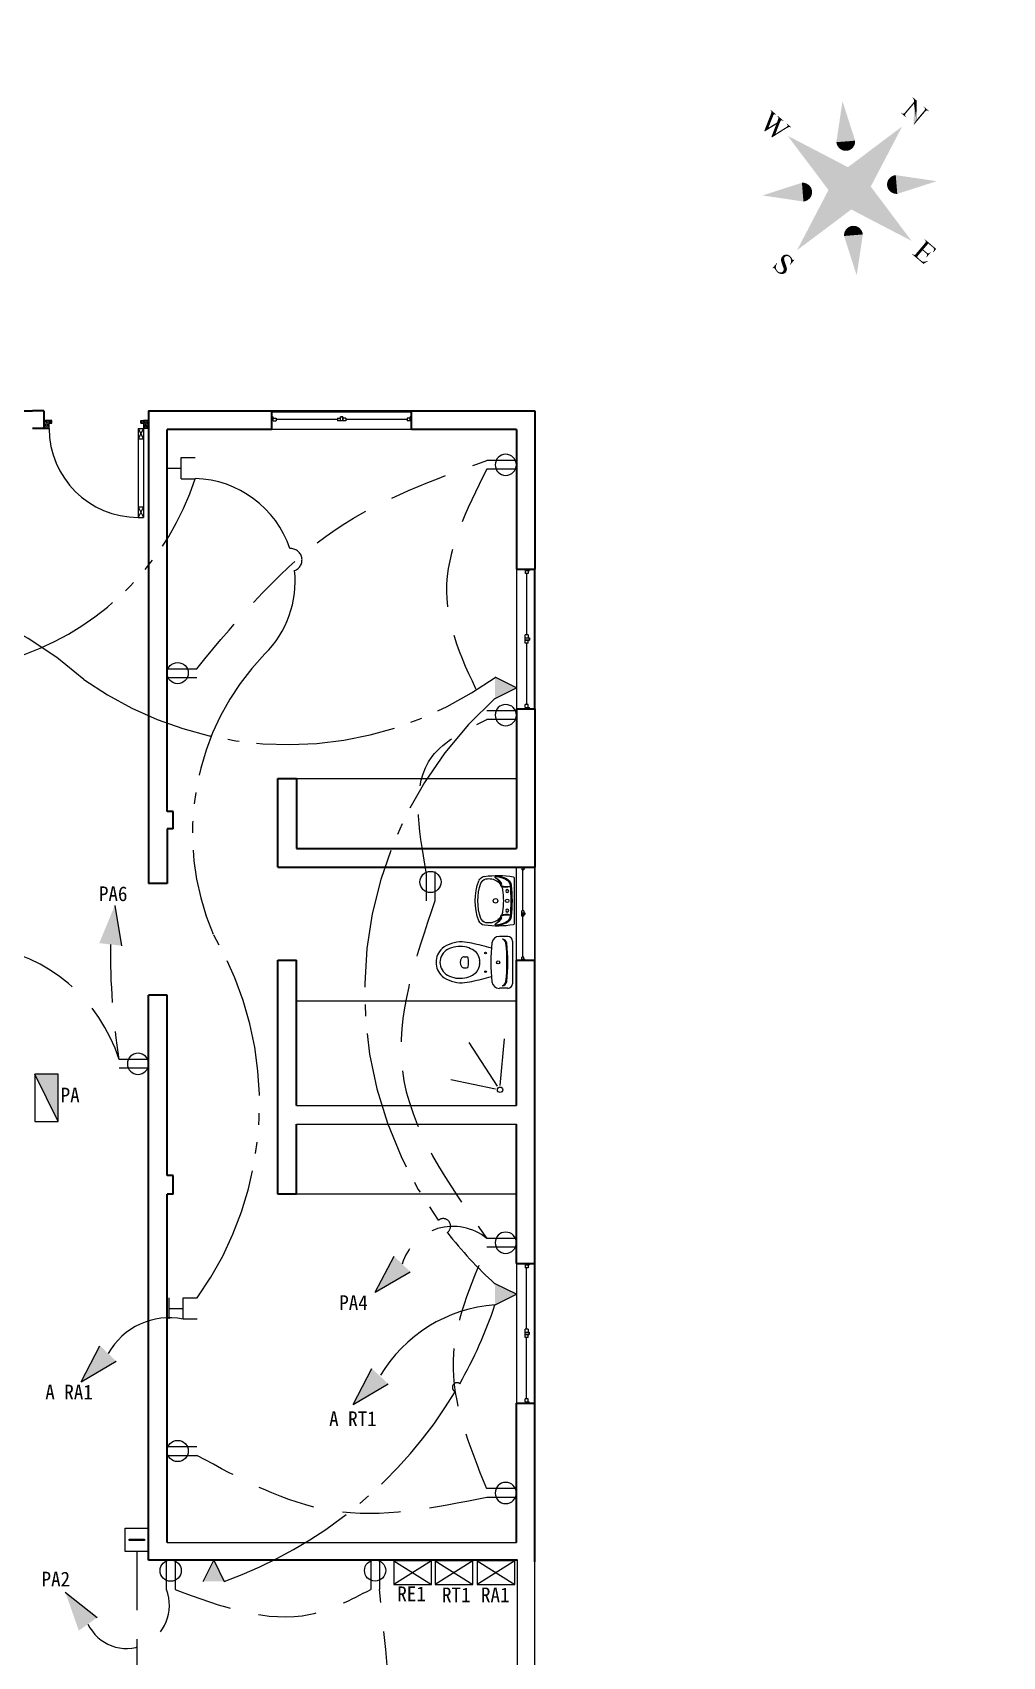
# Model space of a CAD drawing. Header units: inches. Extents: x 41 to 213, y -29 to -2.
# Drawn here: x 72.69 to 81.03, y -16.17 to -2.22 of the extents above; entities that cross this region are included whole.
import ezdxf

# ---------------------------------------------------------------- set-up
doc = ezdxf.new("R2010")
doc.units = ezdxf.units.IN
doc.header["$MEASUREMENT"] = 0
for name, pattern in [('ACAD_ISO04W100', [30, 24, -3, 0, -3]), ('ACAD_ISO05W100', [33, 24, -3, 0, -3, 0, -3]), ('DASHED', [0.75, 0.5, -0.25])]:
    doc.linetypes.add(name, pattern=pattern)
for name, color, linetype, lineweight in [('A-GLAZIDM', 7, 'Continuous', 0), ('A-WALL', 6, 'Continuous', 35), ('inne_gulv', 252, 'Continuous', 15), ('MOBILIARIO', 5, 'Continuous', 9), ('PUERYVENTA', 34, 'Continuous', 5), ('textos', 7, 'Continuous', 18), ('TEXTURA', 7, 'Continuous', 9)]:
    doc.layers.add(name, color=color, linetype=linetype, lineweight=lineweight)
for name, color, linetype in [('ELECTRICAS', 3, 'DASHED'), ('ESWITCH', 2, 'Continuous'), ('L-LUMINARIAS', 6, 'Continuous')]:
    doc.layers.add(name, color=color, linetype=linetype)

# ---------------------------------------------------------------- blocks, each defined once
blk = doc.blocks.new('norte-26')
for points in [[(-0.345, 3.435), (-0.181, 3.453), (-0.345, 3.453)], [(-0.181, 3.453), (-0.345, 3.435), (-0.321, 3.435)], [(-0.181, 3.453), (-0.321, 3.435), (-0.305, 3.431)], [(-0.181, 3.453), (-0.305, 3.431), (-0.281, 3.423)], [(-0.181, 3.453), (-0.281, 3.423), (-0.264, 3.413)], [(-0.181, 3.453), (-0.264, 3.413), (-0.247, 3.398)], [(-0.181, 3.453), (-0.247, 3.398), (-0.224, 3.373)], [(-0.181, 3.453), (-0.224, 3.373), (-0.184, 3.324)], [(-0.224, 3.373), (-0.224, 2.947), (-0.184, 3.324)], [(-0.184, 3.324), (-0.224, 2.947), (-0.184, 2.947)], [(-0.181, 3.453), (-0.184, 3.324), (0.197, 2.983)], [(-0.184, 3.324), (0.221, 2.83), (0.197, 2.983)], [(0.327, 3.44), (0.327, 3.453), (0.108, 3.453)], [(0.108, 3.453), (0.305, 3.44), (0.327, 3.44)], [(0.108, 3.453), (0.108, 3.44), (0.305, 3.44)], [(0.305, 3.44), (0.108, 3.44), (0.13, 3.44)], [(0.13, 3.44), (0.147, 3.439), (0.286, 3.438)], [(0.305, 3.44), (0.13, 3.44), (0.286, 3.438)], [(0.147, 3.439), (0.162, 3.435), (0.286, 3.438)], [(0.286, 3.438), (0.162, 3.435), (0.27, 3.434)], [(0.162, 3.435), (0.174, 3.429), (0.27, 3.434)], [(0.27, 3.434), (0.174, 3.429), (0.258, 3.426)], [(0.174, 3.429), (0.184, 3.42), (0.258, 3.426)], [(0.258, 3.426), (0.184, 3.42), (0.248, 3.415)], [(0.184, 3.42), (0.19, 3.41), (0.248, 3.415)], [(0.248, 3.415), (0.19, 3.41), (0.24, 3.39)], [(0.19, 3.41), (0.194, 3.394), (0.24, 3.39)], [(0.194, 3.394), (0.197, 3.373), (0.24, 3.39)], [(0.24, 3.39), (0.197, 3.373), (0.238, 3.346)], [(0.197, 3.373), (0.197, 3.346), (0.238, 3.346)], [(0.197, 3.346), (0.197, 2.983), (0.238, 2.83)], [(0.238, 3.346), (0.197, 3.346), (0.238, 2.83)], [(-0.009, 2.545), (-0.475, 0.483), (-0.009, 2.545), (0.458, 0.481)], [(-0.314, 2.853), (-0.314, 2.84), (-0.094, 2.84)], [(-0.094, 2.84), (-0.292, 2.853), (-0.314, 2.853)], [(-0.272, 2.855), (-0.292, 2.853), (-0.134, 2.854)], [(-0.134, 2.854), (-0.292, 2.853), (-0.116, 2.853)], [(-0.094, 2.853), (-0.292, 2.853), (-0.094, 2.84)], [(-0.292, 2.853), (-0.094, 2.853), (-0.116, 2.853)], [(-0.257, 2.86), (-0.272, 2.855), (-0.148, 2.858)], [(-0.148, 2.858), (-0.272, 2.855), (-0.134, 2.854)], [(-0.244, 2.867), (-0.257, 2.86), (-0.161, 2.864)], [(-0.161, 2.864), (-0.257, 2.86), (-0.148, 2.858)], [(-0.234, 2.878), (-0.244, 2.867), (-0.171, 2.873)], [(-0.171, 2.873), (-0.244, 2.867), (-0.161, 2.864)], [(-0.226, 2.903), (-0.234, 2.878), (-0.18, 2.899)], [(-0.18, 2.899), (-0.234, 2.878), (-0.176, 2.883)], [(-0.176, 2.883), (-0.234, 2.878), (-0.171, 2.873)], [(-0.224, 2.947), (-0.226, 2.903), (-0.183, 2.92)], [(-0.183, 2.92), (-0.226, 2.903), (-0.18, 2.899)], [(-0.184, 2.947), (-0.224, 2.947), (-0.183, 2.92)], [(0.197, 2.983), (0.221, 2.83), (0.238, 2.83)], [(-1.936, 1.94), (-1.255, 0.843), (-1.936, 1.94), (-0.839, 1.258)], [(1.917, 1.94), (0.82, 1.258), (1.917, 1.94), (1.236, 0.843)], [(-1.121, 0.976), (-0.928, 0.782), (-1.084, 1.013), (-0.88, 0.809)], [(-1.084, 1.013), (-0.88, 0.809), (-1.047, 1.051), (-0.839, 0.843)], [(-1.047, 1.051), (-0.839, 0.843), (-1.01, 1.088), (-0.805, 0.884)], [(-1.01, 1.088), (-0.805, 0.884), (-0.972, 1.125), (-0.778, 0.931)], [(-0.972, 1.125), (-0.778, 0.931), (-0.935, 1.163), (-0.76, 0.987)], [(-0.935, 1.163), (-0.76, 0.987), (-0.898, 1.2), (-0.753, 1.055)], [(-0.898, 1.2), (-0.753, 1.055), (-0.86, 1.237), (-0.769, 1.146)], [(-0.86, 1.237), (-0.769, 1.146), (-0.839, 1.258), (-0.796, 1.204)], [(0.842, 1.237), (0.75, 1.146), (0.879, 1.2), (0.734, 1.055)], [(0.879, 1.2), (0.734, 1.055), (0.916, 1.163), (0.741, 0.987)], [(0.916, 1.163), (0.741, 0.987), (0.954, 1.125), (0.76, 0.931)], [(0.82, 1.258), (0.781, 1.209), (0.842, 1.237), (0.75, 1.146)], [(0.954, 1.125), (0.76, 0.931), (0.991, 1.088), (0.786, 0.884)], [(0.991, 1.088), (0.786, 0.884), (1.028, 1.051), (0.82, 0.843)], [(1.028, 1.051), (0.82, 0.843), (1.065, 1.013), (0.861, 0.809)], [(1.065, 1.013), (0.861, 0.809), (1.103, 0.976), (0.909, 0.782)], [(-1.255, 0.843), (-1.206, 0.803), (-1.233, 0.864), (-1.142, 0.773)], [(-1.233, 0.864), (-1.142, 0.773), (-1.196, 0.901), (-1.051, 0.757)], [(-1.196, 0.901), (-1.051, 0.757), (-1.159, 0.939), (-0.984, 0.764)], [(-1.159, 0.939), (-0.984, 0.764), (-1.121, 0.976), (-0.928, 0.782)], [(1.103, 0.976), (0.909, 0.782), (1.14, 0.939), (0.965, 0.764)], [(1.14, 0.939), (0.965, 0.764), (1.177, 0.901), (1.033, 0.757)], [(1.177, 0.901), (1.033, 0.757), (1.215, 0.864), (1.123, 0.773)], [(1.215, 0.864), (1.123, 0.773), (1.236, 0.843), (1.181, 0.8)], [(-3.24, 0.273), (-3.24, 0.286), (-3.466, 0.286)], [(-3.466, 0.286), (-3.251, 0.273), (-3.24, 0.273)], [(-3.466, 0.286), (-3.466, 0.273), (-3.251, 0.273)], [(-3.466, 0.273), (-3.442, 0.271), (-3.272, 0.27)], [(-3.251, 0.273), (-3.466, 0.273), (-3.272, 0.27)], [(-3.442, 0.271), (-3.424, 0.264), (-3.272, 0.27)], [(-3.272, 0.27), (-3.424, 0.264), (-3.288, 0.262)], [(-3.424, 0.264), (-3.41, 0.253), (-3.288, 0.262)], [(-3.288, 0.262), (-3.41, 0.253), (-3.297, 0.25)], [(-3.41, 0.253), (-3.399, 0.238), (-3.297, 0.25)], [(-3.297, 0.25), (-3.399, 0.238), (-3.3, 0.236)], [(-3.399, 0.238), (-3.373, 0.17), (-3.3, 0.236)], [(-3.3, 0.236), (-3.373, 0.17), (-3.295, 0.209)], [(-3.295, 0.209), (-3.373, 0.17), (-3.28, 0.162)], [(-3.373, 0.17), (-3.197, -0.341), (-3.28, 0.162)], [(-3.28, 0.162), (-3.197, -0.341), (-3.162, -0.183)], [(-2.944, 0.273), (-2.944, 0.286), (-3.182, 0.286)], [(-3.182, 0.286), (-2.96, 0.273), (-2.944, 0.273)], [(-3.182, 0.286), (-3.182, 0.273), (-2.96, 0.273)], [(-3.182, 0.273), (-3.155, 0.27), (-2.982, 0.27)], [(-2.96, 0.273), (-3.182, 0.273), (-2.982, 0.27)], [(-3.043, 0.05), (-3.162, -0.183), (-3.171, -0.341)], [(-3.065, 0.111), (-3.162, -0.183), (-3.043, 0.05)], [(-3.155, 0.27), (-3.133, 0.258), (-2.997, 0.262)], [(-2.982, 0.27), (-3.155, 0.27), (-2.997, 0.262)], [(-2.997, 0.262), (-3.133, 0.258), (-3.006, 0.248)], [(-3.133, 0.258), (-3.118, 0.243), (-3.006, 0.248)], [(-3.006, 0.248), (-3.118, 0.243), (-3.009, 0.232)], [(-3.118, 0.243), (-3.097, 0.202), (-3.009, 0.232)], [(-3.009, 0.232), (-3.097, 0.202), (-3.004, 0.199)], [(-3.097, 0.202), (-3.083, 0.16), (-3.004, 0.199)], [(-3.004, 0.199), (-3.083, 0.16), (-2.989, 0.149)], [(-3.083, 0.16), (-3.065, 0.111), (-2.989, 0.149)], [(-2.989, 0.149), (-3.065, 0.111), (-3.043, 0.05)], [(-2.989, 0.149), (-3.043, 0.05), (-2.871, -0.185)], [(-3.043, 0.05), (-2.906, -0.341), (-2.871, -0.185)], [(-2.725, 0.156), (-2.763, 0.156), (-2.881, -0.341)], [(-2.763, 0.156), (-2.871, -0.185), (-2.881, -0.341)], [(-2.629, 0.273), (-2.629, 0.286), (-2.811, 0.286)], [(-2.811, 0.286), (-2.811, 0.273), (-2.629, 0.273)], [(-2.811, 0.273), (-2.786, 0.271), (-2.651, 0.271)], [(-2.629, 0.273), (-2.811, 0.273), (-2.651, 0.271)], [(-2.786, 0.271), (-2.766, 0.266), (-2.651, 0.271)], [(-2.651, 0.271), (-2.766, 0.266), (-2.668, 0.264)], [(-2.766, 0.266), (-2.757, 0.261), (-2.668, 0.264)], [(-2.748, 0.204), (-2.763, 0.156), (-2.725, 0.156)], [(-2.668, 0.264), (-2.757, 0.261), (-2.683, 0.251)], [(-2.757, 0.261), (-2.75, 0.253), (-2.683, 0.251)], [(-2.75, 0.253), (-2.745, 0.244), (-2.683, 0.251)], [(-2.743, 0.234), (-2.748, 0.204), (-2.696, 0.232)], [(-2.696, 0.232), (-2.748, 0.204), (-2.708, 0.205)], [(-2.708, 0.205), (-2.748, 0.204), (-2.725, 0.156)], [(-2.683, 0.251), (-2.745, 0.244), (-2.696, 0.232)], [(-2.745, 0.244), (-2.743, 0.234), (-2.696, 0.232)], [(-2.542, 0.013), (-0.477, -0.455), (-2.542, 0.013), (-0.475, 0.483)], [(-0.475, 0.483), (0.458, 0.481), (-0.477, -0.455), (0.458, -0.455)], [(2.523, 0.013), (0.458, 0.481), (2.523, 0.013), (0.458, -0.455)], [(2.801, 0.307), (3.271, 0.32), (2.801, 0.32)], [(3.271, 0.32), (2.801, 0.307), (2.823, 0.307)], [(3.271, 0.32), (2.823, 0.307), (3.179, 0.287)], [(2.823, 0.307), (2.841, 0.305), (3.179, 0.287)], [(2.841, 0.305), (2.856, 0.302), (3.179, 0.287)], [(2.856, 0.302), (2.975, 0.289), (3.14, 0.289)], [(2.856, 0.302), (3.14, 0.289), (3.179, 0.287)], [(2.856, 0.302), (2.868, 0.296), (2.975, 0.289)], [(2.868, 0.296), (2.878, 0.288), (2.975, 0.289)], [(2.975, 0.289), (2.878, 0.288), (2.883, 0.278)], [(2.975, 0.289), (2.883, 0.278), (2.975, 0.042)], [(2.883, 0.278), (2.887, 0.262), (2.975, 0.042)], [(2.887, 0.262), (2.89, 0.24), (2.975, 0.042)], [(2.89, 0.24), (2.89, 0.213), (2.975, 0.042)], [(2.89, 0.213), (2.89, -0.186), (2.975, 0.042)], [(2.975, 0.042), (2.89, -0.186), (2.975, 0.011)], [(2.975, 0.011), (2.89, -0.186), (2.975, -0.193)], [(2.975, 0.011), (3.105, 0.042), (2.975, 0.042)], [(3.105, 0.042), (2.975, 0.011), (3.105, 0.011)], [(3.129, 0.044), (3.105, 0.042), (3.176, -0.008)], [(3.105, 0.042), (3.105, 0.011), (3.138, 0.009)], [(3.105, 0.042), (3.138, 0.009), (3.161, 0.002)], [(3.105, 0.042), (3.161, 0.002), (3.176, -0.008)], [(3.148, 0.046), (3.129, 0.044), (3.176, -0.008)], [(3.163, 0.051), (3.148, 0.046), (3.187, -0.022)], [(3.148, 0.046), (3.176, -0.008), (3.187, -0.022)], [(3.174, 0.059), (3.163, 0.051), (3.213, -0.078)], [(3.163, 0.051), (3.187, -0.022), (3.213, -0.078)], [(3.184, 0.071), (3.174, 0.059), (3.213, -0.078)], [(3.271, 0.32), (3.179, 0.287), (3.203, 0.282)], [(3.192, 0.087), (3.184, 0.071), (3.213, -0.078)], [(3.197, 0.108), (3.192, 0.087), (3.213, -0.078)], [(3.197, 0.108), (3.213, 0.132), (3.199, 0.132)], [(3.213, 0.132), (3.197, 0.108), (3.213, -0.078)], [(3.271, 0.32), (3.203, 0.282), (3.223, 0.27)], [(3.271, 0.32), (3.223, 0.27), (3.237, 0.253)], [(3.271, 0.32), (3.237, 0.253), (3.275, 0.186)], [(3.237, 0.253), (3.248, 0.227), (3.275, 0.186)], [(3.248, 0.227), (3.257, 0.186), (3.275, 0.186)], [(-3.162, -0.183), (-3.197, -0.341), (-3.171, -0.341)], [(-2.871, -0.185), (-2.906, -0.341), (-2.881, -0.341)], [(-0.009, -2.519), (0.458, -0.455), (-0.009, -2.519), (-0.477, -0.455)], [(2.801, -0.28), (2.801, -0.293), (3.272, -0.293)], [(3.272, -0.293), (2.823, -0.28), (2.801, -0.28)], [(2.844, -0.277), (2.823, -0.28), (3.272, -0.293)], [(2.865, -0.269), (2.844, -0.277), (3.272, -0.293)], [(2.877, -0.26), (2.865, -0.269), (3.004, -0.261)], [(3.004, -0.261), (2.865, -0.269), (3.026, -0.262)], [(3.026, -0.262), (2.865, -0.269), (3.272, -0.293)], [(2.885, -0.247), (2.877, -0.26), (2.984, -0.25)], [(2.984, -0.25), (2.877, -0.26), (2.991, -0.257)], [(2.991, -0.257), (2.877, -0.26), (3.004, -0.261)], [(2.889, -0.224), (2.885, -0.247), (2.976, -0.226)], [(2.976, -0.226), (2.885, -0.247), (2.979, -0.243)], [(2.979, -0.243), (2.885, -0.247), (2.984, -0.25)], [(2.89, -0.186), (2.889, -0.224), (2.975, -0.193)], [(2.975, -0.193), (2.889, -0.224), (2.976, -0.226)], [(3.272, -0.293), (3.13, -0.262), (3.026, -0.262)], [(3.174, -0.26), (3.13, -0.262), (3.272, -0.293)], [(3.205, -0.255), (3.174, -0.26), (3.272, -0.293)], [(3.187, -0.022), (3.193, -0.043), (3.213, -0.078)], [(3.193, -0.043), (3.199, -0.078), (3.213, -0.078)], [(3.227, -0.243), (3.205, -0.255), (3.272, -0.293)], [(3.25, -0.225), (3.227, -0.243), (3.272, -0.293)], [(3.278, -0.188), (3.25, -0.225), (3.272, -0.293)], [(3.325, -0.137), (3.278, -0.188), (3.272, -0.293)], [(3.278, -0.188), (3.325, -0.137), (3.307, -0.137)], [(-1.936, -1.914), (-0.839, -1.232), (-1.936, -1.914), (-1.255, -0.817)], [(-1.233, -0.838), (-1.142, -0.746), (-1.255, -0.817), (-1.2, -0.773)], [(-1.196, -0.875), (-1.051, -0.731), (-1.233, -0.838), (-1.142, -0.746)], [(-1.159, -0.912), (-0.984, -0.737), (-1.196, -0.875), (-1.051, -0.731)], [(-1.121, -0.95), (-0.928, -0.756), (-1.159, -0.912), (-0.984, -0.737)], [(-1.084, -0.987), (-0.88, -0.783), (-1.121, -0.95), (-0.928, -0.756)], [(-1.047, -1.024), (-0.839, -0.817), (-1.084, -0.987), (-0.88, -0.783)], [(-1.01, -1.062), (-0.805, -0.857), (-1.047, -1.024), (-0.839, -0.817)], [(-0.972, -1.099), (-0.778, -0.905), (-1.01, -1.062), (-0.805, -0.857)], [(-0.935, -1.136), (-0.76, -0.961), (-0.972, -1.099), (-0.778, -0.905)], [(-0.898, -1.174), (-0.753, -1.029), (-0.935, -1.136), (-0.76, -0.961)], [(0.916, -1.136), (0.741, -0.961), (0.879, -1.174), (0.734, -1.029)], [(0.954, -1.099), (0.76, -0.905), (0.916, -1.136), (0.741, -0.961)], [(0.991, -1.062), (0.786, -0.857), (0.954, -1.099), (0.76, -0.905)], [(1.028, -1.024), (0.82, -0.817), (0.991, -1.062), (0.786, -0.857)], [(1.065, -0.987), (0.861, -0.783), (1.028, -1.024), (0.82, -0.817)], [(1.917, -1.914), (1.236, -0.817), (1.917, -1.914), (0.82, -1.232)], [(1.103, -0.95), (0.909, -0.756), (1.065, -0.987), (0.861, -0.783)], [(1.14, -0.912), (0.965, -0.737), (1.103, -0.95), (0.909, -0.756)], [(1.177, -0.875), (1.033, -0.731), (1.14, -0.912), (0.965, -0.737)], [(1.215, -0.838), (1.123, -0.746), (1.177, -0.875), (1.033, -0.731)], [(1.236, -0.817), (1.187, -0.777), (1.215, -0.838), (1.123, -0.746)], [(-0.86, -1.211), (-0.769, -1.119), (-0.898, -1.174), (-0.753, -1.029)], [(-0.839, -1.232), (-0.8, -1.183), (-0.86, -1.211), (-0.769, -1.119)], [(0.879, -1.174), (0.734, -1.029), (0.842, -1.211), (0.75, -1.119)], [(0.842, -1.211), (0.75, -1.119), (0.82, -1.232), (0.777, -1.177)], [(-0.232, -2.932), (-0.235, -2.964), (-0.162, -2.944)], [(-0.162, -2.944), (-0.235, -2.964), (-0.159, -2.957)], [(-0.159, -2.957), (-0.235, -2.964), (-0.153, -2.969)], [(-0.235, -2.964), (-0.231, -3.001), (-0.153, -2.969)], [(-0.223, -2.901), (-0.232, -2.932), (-0.162, -2.912)], [(-0.162, -2.912), (-0.232, -2.932), (-0.164, -2.93)], [(-0.164, -2.93), (-0.232, -2.932), (-0.162, -2.944)], [(-0.153, -2.969), (-0.231, -3.001), (-0.145, -2.981)], [(-0.145, -2.981), (-0.231, -3.001), (-0.127, -3)], [(-0.127, -3), (-0.231, -3.001), (-0.099, -3.021)], [(-0.231, -3.001), (-0.219, -3.035), (-0.099, -3.021)], [(-0.207, -2.874), (-0.223, -2.901), (-0.147, -2.879)], [(-0.147, -2.879), (-0.223, -2.901), (-0.156, -2.895)], [(-0.156, -2.895), (-0.223, -2.901), (-0.162, -2.912)], [(-0.099, -3.021), (-0.219, -3.035), (-0.062, -3.045)], [(-0.219, -3.035), (-0.198, -3.066), (-0.062, -3.045)], [(-0.185, -2.848), (-0.207, -2.874), (-0.117, -2.851)], [(-0.117, -2.851), (-0.207, -2.874), (-0.133, -2.864)], [(-0.133, -2.864), (-0.207, -2.874), (-0.147, -2.879)], [(-0.159, -2.827), (-0.185, -2.848), (-0.079, -2.837)], [(-0.079, -2.837), (-0.185, -2.848), (-0.099, -2.842)], [(-0.099, -2.842), (-0.185, -2.848), (-0.117, -2.851)], [(-0.129, -2.811), (-0.159, -2.827), (0.017, -2.813)], [(0.017, -2.813), (-0.159, -2.827), (0.044, -2.824)], [(0.044, -2.824), (-0.159, -2.827), (0.065, -2.832)], [(-0.159, -2.827), (-0.079, -2.837), (-0.057, -2.835)], [(-0.159, -2.827), (-0.057, -2.835), (0.065, -2.832)], [(-0.095, -2.803), (-0.129, -2.811), (-0.009, -2.805)], [(-0.009, -2.805), (-0.129, -2.811), (0.017, -2.813)], [(-0.058, -2.799), (-0.095, -2.803), (-0.034, -2.801)], [(-0.034, -2.801), (-0.095, -2.803), (-0.009, -2.805)], [(0.065, -2.832), (-0.057, -2.835), (0.079, -2.835)], [(0.079, -2.835), (-0.057, -2.835), (-0.036, -2.837)], [(0.079, -2.835), (-0.036, -2.837), (-0.017, -2.84)], [(0.079, -2.835), (-0.017, -2.84), (0.003, -2.847)], [(0.079, -2.835), (0.003, -2.847), (0.022, -2.856)], [(0.079, -2.835), (0.022, -2.856), (0.04, -2.868)], [(0.079, -2.835), (0.04, -2.868), (0.056, -2.881)], [(0.079, -2.835), (0.056, -2.881), (0.07, -2.896)], [(0.079, -2.835), (0.07, -2.896), (0.081, -2.913)], [(0.089, -2.833), (0.079, -2.835), (0.123, -3.01)], [(0.079, -2.835), (0.081, -2.913), (0.091, -2.933)], [(0.079, -2.835), (0.091, -2.933), (0.123, -3.01)], [(0.098, -2.828), (0.089, -2.833), (0.123, -3.01)], [(0.091, -2.933), (0.099, -2.956), (0.123, -3.01)], [(0.104, -2.818), (0.098, -2.828), (0.123, -3.01)], [(0.099, -2.956), (0.105, -2.981), (0.123, -3.01)], [(0.104, -2.818), (0.123, -2.799), (0.11, -2.799)], [(0.123, -2.799), (0.104, -2.818), (0.123, -3.01)], [(0.105, -2.981), (0.11, -3.01), (0.123, -3.01)], [(-0.204, -3.289), (-0.217, -3.229), (-0.231, -3.229)], [(-0.231, -3.229), (-0.231, -3.44), (-0.204, -3.289)], [(-0.204, -3.289), (-0.231, -3.44), (-0.186, -3.33)], [(-0.186, -3.33), (-0.231, -3.44), (-0.175, -3.347)], [(-0.175, -3.347), (-0.231, -3.44), (-0.207, -3.411)], [(-0.207, -3.411), (-0.231, -3.44), (-0.213, -3.422)], [(-0.213, -3.422), (-0.231, -3.44), (-0.217, -3.44)], [(-0.175, -3.347), (-0.207, -3.411), (-0.161, -3.361)], [(-0.161, -3.361), (-0.207, -3.411), (-0.2, -3.406)], [(-0.161, -3.361), (-0.2, -3.406), (-0.145, -3.374)], [(-0.145, -3.374), (-0.2, -3.406), (-0.126, -3.386)], [(-0.126, -3.386), (-0.2, -3.406), (-0.19, -3.404)], [(-0.062, -3.045), (-0.198, -3.066), (-0.016, -3.072)], [(-0.198, -3.066), (-0.17, -3.094), (-0.016, -3.072)], [(-0.126, -3.386), (-0.19, -3.404), (-0.105, -3.396)], [(-0.105, -3.396), (-0.19, -3.404), (-0.084, -3.403)], [(-0.084, -3.403), (-0.19, -3.404), (-0.061, -3.407)], [(-0.19, -3.404), (-0.17, -3.408), (-0.061, -3.407)], [(-0.016, -3.072), (-0.17, -3.094), (0.054, -3.113)], [(-0.17, -3.094), (-0.127, -3.125), (0.054, -3.113)], [(-0.061, -3.407), (-0.17, -3.408), (-0.038, -3.408)], [(-0.17, -3.408), (-0.134, -3.419), (-0.038, -3.408)], [(-0.038, -3.408), (-0.134, -3.419), (0.085, -3.412)], [(0.085, -3.412), (-0.134, -3.419), (0.052, -3.427)], [(-0.134, -3.419), (-0.075, -3.436), (0.052, -3.427)], [(0.054, -3.113), (-0.127, -3.125), (0.1, -3.143)], [(-0.127, -3.125), (-0.062, -3.164), (0.1, -3.143)], [(0.052, -3.427), (-0.075, -3.436), (0.015, -3.437)], [(-0.075, -3.436), (-0.025, -3.44), (0.015, -3.437)], [(0.1, -3.143), (-0.062, -3.164), (0.129, -3.17)], [(-0.062, -3.164), (0, -3.199), (0.129, -3.17)], [(-0.011, -3.407), (-0.038, -3.408), (0.085, -3.412)], [(0.012, -3.401), (-0.011, -3.407), (0.085, -3.412)], [(0.129, -3.17), (0, -3.199), (0.15, -3.201)], [(0, -3.199), (0.033, -3.22), (0.15, -3.201)], [(0.033, -3.392), (0.012, -3.401), (0.085, -3.412)], [(0.15, -3.201), (0.033, -3.22), (0.164, -3.235)], [(0.033, -3.22), (0.055, -3.241), (0.164, -3.235)], [(0.05, -3.379), (0.033, -3.392), (0.114, -3.39)], [(0.114, -3.39), (0.033, -3.392), (0.085, -3.412)], [(0.137, -3.363), (0.05, -3.379), (0.114, -3.39)], [(0.065, -3.363), (0.05, -3.379), (0.137, -3.363)], [(0.164, -3.235), (0.055, -3.241), (0.168, -3.27)], [(0.055, -3.241), (0.071, -3.263), (0.168, -3.27)], [(0.075, -3.346), (0.065, -3.363), (0.137, -3.363)], [(0.071, -3.263), (0.08, -3.286), (0.168, -3.27)], [(0.081, -3.328), (0.075, -3.346), (0.154, -3.335)], [(0.154, -3.335), (0.075, -3.346), (0.137, -3.363)], [(0.168, -3.27), (0.08, -3.286), (0.165, -3.304)], [(0.08, -3.286), (0.083, -3.308), (0.165, -3.304)], [(0.083, -3.308), (0.081, -3.328), (0.154, -3.335)], [(0.165, -3.304), (0.083, -3.308), (0.154, -3.335)]]:
    blk.add_solid(points)
blk = doc.blocks.new('gazebo multifuncional plantas_dwg_2SAINVI1-127586-Level 1')
at = {"lineweight": 9}
for p, q in [((0, -0.183), (0, 0.183)), ((0.04, 0.222), (0.112, 0.222)), ((0.413, 0.048), (0.393, 0.048)), ((0.413, -0.048), (0.393, -0.048)), ((0.04, -0.222), (0.112, -0.222))]:
    blk.add_line(p, q, dxfattribs=at)
for centre, radius in [((0.122, 0), 0.0135), ((0.122, 0), 0.0135), ((0.23, 0.08), 0.0075), ((0.23, -0.08), 0.0075)]:
    blk.add_circle(centre, radius, dxfattribs=at)
for centre, radius, start, end in [((0.04, 0.183), 0.04, 90, 180), ((1.54, 0), 1.5, 173.7281, 186.2719), ((1.54, 0), 1.493, 173.6755, 186.3306), ((0.089, 0.16), 0.04, 90, 173.7281), ((0.096, 0.16), 0.04, 100.2428, 173.7859), ((0.112, 0.159), 0.064, 6.7931, 90), ((-1.219, 0), 1.404, 353.2069, 6.7931), ((0.85, -2.286), 2.5, 101.5744, 105.544), ((0.476, -0.423), 0.6, 94.3794, 102.2907), ((0.44, -0.085), 0.26, 51.2869, 92.3028), ((0.46, 0), 0.18, 173.7581, 186.2419), ((0.396, 0.007), 0.116, 117.4027, 173.7581), ((0.458, -0.112), 0.25, 101.6195, 117.4027), ((0.676, 0), 0.3, 173.3508, 186.6492), ((0.393, 0.033), 0.015, 90, 173.3508), ((0.451, -0.079), 0.216, 60.8839, 101.6195), ((0.413, 0.018), 0.03, 36.8699, 90), ((0.389, 0), 0.06, 323.1301, 36.8699), ((0.495, 0), 0.126, 299.1161, 60.8839), ((0.495, 0), 0.16, 312.4362, 47.5638), ((0.85, 2.286), 2.5, 254.456, 258.4256), ((0.396, -0.007), 0.116, 186.2419, 242.5973), ((0.458, 0.112), 0.25, 242.5973, 258.3805), ((0.393, -0.033), 0.015, 186.6492, 270), ((0.451, 0.079), 0.216, 258.3805, 299.1161), ((0.413, -0.018), 0.03, 270, 323.1301), ((0.44, 0.085), 0.26, 267.6972, 308.7131), ((0.04, -0.183), 0.04, 180, 270), ((0.089, -0.16), 0.04, 186.2719, 270), ((0.096, -0.16), 0.04, 186.2141, 259.7572), ((0.112, -0.159), 0.064, 270, 353.2069), ((0.476, 0.423), 0.6, 257.7093, 265.6206)]:
    blk.add_arc(centre, radius, start, end, dxfattribs=at)
blk = doc.blocks.new('gazebo multifuncional plantas_dwg_2SALAVI2-127588-Level 1')
at = {"lineweight": 9}
blk.add_line((0.237, 0), (-0.237, 0), dxfattribs=at)
for centre in [(-0.1, -0.07), (0.1, -0.07)]:
    blk.add_circle(centre, 0.0152, dxfattribs=at)
for centre, radius, start, end in [((-0.237, -0.01), 0.01, 90, 170.5426), ((0.237, -0.01), 0.01, 9.4574, 90), ((0.738, -0.172), 0.998, 170.5426, 187.5672), ((0.157, -0.243), 0.419, 156.9277, 171.6269), ((0.157, -0.243), 0.411, 157.8311, 172.0169), ((-0.105, -0.264), 0.152, 118.5852, 150.7015), ((-0.133, -0.259), 0.125, 102.8055, 145.9006), ((-0.153, -0.11), 0.0819, 95.92, 156.9277), ((-0.155, -0.115), 0.0743, 96.0045, 157.8311), ((-0.092, -0.25), 0.133, 121.788, 145.6818), ((-0.174, -0.138), 0.00802, 36.8339, 118.5852), ((-0.159, -0.127), 0.0104, 216.8339, 335.8014), ((0, -1.588), 1.555, 83.9955, 96.0045), ((0, -1.588), 1.567, 84.08, 95.92), ((-0.152, -0.13), 0.00124, 155.7834, 0), ((-0.153, -0.045), 0.005, 16.7528, 95.6527), ((-0.265, -0.079), 0.122, 335.7834, 16.7528), ((-0.148, -0.045), 0.005, 16.3376, 95.4846), ((-0.265, -0.079), 0.127, 335.8014, 16.3376), ((-0.092, -0.25), 0.133, 98.6798, 115.0039), ((0, -0.854), 0.744, 81.3202, 98.6798), ((0, -0.07), 0.0175, 90, 270), ((0, -0.07), 0.0175, 270, 90), ((0.092, -0.25), 0.133, 64.9961, 81.3202), ((0.265, -0.079), 0.127, 163.6624, 204.1986), ((0.148, -0.045), 0.005, 84.5154, 163.6624), ((0.265, -0.079), 0.122, 163.2472, 204.2166), ((0.153, -0.045), 0.005, 84.3473, 163.2472), ((0.159, -0.127), 0.0104, 204.1986, 323.1661), ((0.152, -0.13), 0.00124, 180, 24.2166), ((0.133, -0.259), 0.125, 34.0994, 77.1945), ((0.153, -0.11), 0.0819, 23.0723, 84.08), ((0.092, -0.25), 0.133, 34.3182, 58.212), ((0.155, -0.115), 0.0743, 22.1689, 83.9955), ((0.174, -0.138), 0.00802, 61.4148, 143.1661), ((0.105, -0.264), 0.152, 29.2985, 61.4148), ((-0.157, -0.243), 0.411, 7.9831, 22.1689), ((-0.157, -0.243), 0.419, 8.3731, 23.0723), ((-0.738, -0.172), 0.998, 352.4328, 9.4574), ((-0.181, -0.295), 0.0712, 187.5672, 248.5292), ((-0.243, -0.186), 0.007, 172.0169, 330.7015), ((-0.078, -0.259), 0.15, 145.6818, 191.3292), ((-0.157, -0.275), 0.0697, 191.3292, 250.3622), ((0, -0.19), 0.023, 90, 270), ((0, -0.19), 0.023, 270, 90), ((0.157, -0.275), 0.0697, 289.6378, 348.6708), ((0.078, -0.259), 0.15, 348.6708, 34.3182), ((0.181, -0.295), 0.0712, 291.4708, 352.4328), ((0.243, -0.186), 0.007, 209.2985, 7.9831), ((0, 0.165), 0.565, 248.5292, 291.4708), ((0, 0.165), 0.537, 250.3622, 289.6378)]:
    blk.add_arc(centre, radius, start, end, dxfattribs=at)
blk = doc.blocks.new('PUERTA')
at = {"layer": 'TEXTURA', "ltscale": 0.3}
h = blk.add_hatch(dxfattribs=at)
h.set_pattern_fill('ANSI31', color=256, scale=0.1, style=0)
h.set_pattern_definition([(315, (-170.025657, 504.958743), (-0.00883883476, -0.00883883476), [])])
h.paths.add_polyline_path([(0, 0), (0.05, 0), (0.075, 0), (0.075, 0.025), (0.05, 0.025), (0.05, 0.075), (0, 0.075)])
h.paths.add_polyline_path([(0.925, 0), (1, 0), (1, 0.075), (0.95, 0.075), (0.95, 0.025), (0.925, 0.025)])
for p, q in [((0.05, 0.075), (0.05, 0.925)), ((0.1, 0.925), (0.05, 0.925)), ((0.1, 0.825), (0.05, 0.825)), ((0.1, 0.075), (0.1, 0.925)), ((0.1, 0.175), (0.05, 0.175)), ((0, 0.075), (0.05, 0.075)), ((0, 0), (0.05, 0)), ((0.1, 0.075), (0.05, 0.075)), ((1, 0.075), (0.95, 0.075))]:
    blk.add_line(p, q)
at = {"ltscale": 0.3}
for p, q in [((0, 0.075), (0, 0)), ((0.05, 0.025), (0.05, 0.125)), ((0.075, 0.025), (0.05, 0.025)), ((0.075, 0), (0.05, 0)), ((0.075, 0.025), (0.075, 0)), ((0.95, 0.025), (0.925, 0.025)), ((0.925, 0.025), (0.925, 0)), ((0.95, 0.075), (0.95, 0.025)), ((1, 0.075), (1, 0)), ((0.925, 0), (1, 0))]:
    blk.add_line(p, q, dxfattribs=at)
at = {"layer": 'TEXTURA', "ltscale": 0.3}
for p, q in [((0.1, 0.825), (0.05, 0.925)), ((0.05, 0.825), (0.1, 0.925)), ((0.05, 0.075), (0.1, 0.175)), ((0.1, 0.075), (0.05, 0.175))]:
    blk.add_line(p, q, dxfattribs=at)
at = {"layer": 'TEXTURA'}
blk.add_arc((0.1, 0.075), 0.85, 0, 90, dxfattribs=at)
blk = doc.blocks.new('wind')
for p, q in [((108.159, 25.319), (108.159, 24.119)), ((108.309, 24.119), (108.309, 25.319))]:
    blk.add_line(p, q)
at = {"layer": 'A-GLAZIDM', "lineweight": 18}
for p, q in [((108.231, 25.307), (108.231, 25.282)), ((108.231, 25.307), (108.267, 25.307)), ((108.256, 25.282), (108.231, 25.282)), ((108.244, 25.282), (108.244, 24.754)), ((108.256, 25.307), (108.256, 25.282)), ((108.267, 25.318), (108.267, 25.307)), ((108.231, 24.754), (108.231, 24.683)), ((108.256, 24.754), (108.231, 24.754)), ((108.231, 24.729), (108.267, 24.729)), ((108.231, 24.708), (108.267, 24.708)), ((108.256, 24.754), (108.256, 24.729)), ((108.256, 24.683), (108.256, 24.708)), ((108.267, 24.729), (108.267, 24.708)), ((108.256, 24.683), (108.231, 24.683)), ((108.244, 24.683), (108.244, 24.155)), ((108.256, 24.155), (108.231, 24.155)), ((108.231, 24.13), (108.231, 24.155)), ((108.256, 24.13), (108.256, 24.155)), ((108.231, 24.13), (108.267, 24.13)), ((108.267, 24.119), (108.267, 24.13))]:
    blk.add_line(p, q, dxfattribs=at)
at = {"layer": 'A-GLAZIDM'}
for p, q in [((108.231, 24.729), (108.231, 24.708)), ((108.267, 24.729), (108.231, 24.729)), ((108.231, 24.708), (108.267, 24.708)), ((108.267, 24.708), (108.267, 24.729))]:
    blk.add_line(p, q, dxfattribs=at)
blk = doc.blocks.new('teh')
for p, q in [((146.485, 66.484), (146.485, 67.684)), ((146.725, 67.684), (146.725, 66.484))]:
    blk.add_line(p, q)
at = {"layer": 'A-GLAZIDM', "lineweight": 18}
for p, q in [((146.557, 67.674), (146.557, 67.649)), ((146.557, 67.674), (146.593, 67.674)), ((146.582, 67.649), (146.557, 67.649)), ((146.57, 67.121), (146.57, 67.649)), ((146.582, 67.674), (146.582, 67.649)), ((146.593, 67.684), (146.593, 67.674)), ((146.582, 67.121), (146.557, 67.121)), ((146.557, 67.05), (146.557, 67.121)), ((146.557, 67.096), (146.593, 67.096)), ((146.557, 67.074), (146.593, 67.074)), ((146.582, 67.05), (146.557, 67.05)), ((146.57, 66.521), (146.57, 67.05)), ((146.582, 67.121), (146.582, 67.096)), ((146.582, 67.05), (146.582, 67.074)), ((146.593, 67.074), (146.593, 67.096)), ((146.582, 66.521), (146.557, 66.521)), ((146.557, 66.496), (146.557, 66.521)), ((146.557, 66.496), (146.593, 66.496)), ((146.582, 66.496), (146.582, 66.521)), ((146.593, 66.486), (146.593, 66.496))]:
    blk.add_line(p, q, dxfattribs=at)
at = {"layer": 'A-GLAZIDM'}
for p, q in [((146.557, 67.074), (146.557, 67.096)), ((146.557, 67.096), (146.593, 67.096)), ((146.593, 67.074), (146.557, 67.074)), ((146.593, 67.096), (146.593, 67.074))]:
    blk.add_line(p, q, dxfattribs=at)
blk = doc.blocks.new('tomacor')
for p, q in [((-335.301, -92.907, 0), (-335.301, -93.16, 0)), ((-335.226, -92.907, 0), (-335.226, -93.16, 0))]:
    blk.add_line(p, q)
blk.add_circle((-335.264, -92.997, 0), 0.0911)
blk = doc.blocks.new('INT')
at = {"layer": 'ESWITCH'}
blk.add_lwpolyline([(-0.225, 0.225), (0, 0.225), (0, 0), (-0.225, 0)], close=True, dxfattribs=at)
at = {"layer": 'L-LUMINARIAS'}
blk.add_lwpolyline([(-0.187, 0.119), (-0.04, 0.119), (-0.04, 0.107), (-0.187, 0.107)], close=True, dxfattribs=at)
blk = doc.blocks.new('erasgts')
for p, q in [((198.391, -32.993), (198.573, -32.993)), ((198.482, -32.993), (198.482, -33.113)), ((198.391, -33.113), (198.391, -33.234)), ((198.391, -33.113), (198.573, -33.113)), ((198.573, -33.113), (198.573, -33.234))]:
    blk.add_line(p, q)
blk = doc.blocks.new('ashft')
blk.add_hatch(color=256).paths.add_polyline_path([(198.573, -33.369), (198.391, -33.369), (198.482, -33.552)])
for p, q in [((198.391, -33.369, 0), (198.482, -33.552, 0)), ((198.482, -33.552, 0), (198.573, -33.369, 0))]:
    blk.add_line(p, q)

msp = doc.modelspace()

# ---------------------------------------------------------------- hatches: boundary and pattern name
msp.add_hatch(color=256).paths.add_polyline_path([(72.914, -11.169), (72.711, -11.169), (72.914, -11.575)])
at = {"linetype": 'ACAD_ISO05W100', "ltscale": 0.05}
msp.add_hatch(color=2, dxfattribs=at).paths.add_polyline_path([(73.412, -13.635), (73.272, -13.502), (73.11, -13.812)])
at = {"linetype": 'ACAD_ISO04W100', "ltscale": 0.05}
msp.add_hatch(color=4, dxfattribs=at).paths.add_polyline_path([(75.748, -13.829), (75.608, -13.697), (75.447, -14.006)])
at = {"layer": 'ELECTRICAS'}
for points in [[(73.457, -10.064), (73.266, -10.042), (73.399, -9.719)], [(75.938, -12.866), (75.799, -12.733), (75.637, -13.043)], [(73.09, -15.95), (73.247, -15.838), (72.974, -15.62)]]:
    msp.add_hatch(color=256, dxfattribs=at).paths.add_polyline_path(points)

# ---------------------------------------------------------------- linework, layer by layer
for p, q in [((72.914, -11.575), (72.711, -11.169)), ((75.796, -15.352), (76.121, -15.554)), ((76.121, -15.352), (75.796, -15.554)), ((76.152, -15.352), (76.477, -15.554)), ((76.477, -15.352), (76.152, -15.554)), ((76.512, -15.352), (76.837, -15.554)), ((76.837, -15.352), (76.512, -15.554))]:
    msp.add_line(p, q)
at = {"color": 2, "linetype": 'ACAD_ISO05W100', "ltscale": 0.05}
for q in [(73.272, -13.502, 0), (73.412, -13.635, 0)]:
    msp.add_line((73.11, -13.812, 0), q, dxfattribs=at)
at = {"color": 4, "linetype": 'ACAD_ISO04W100', "ltscale": 0.05}
for q in [(75.608, -13.697), (75.748, -13.829)]:
    msp.add_line((75.447, -14.006), q, dxfattribs=at)
for points in [[(72.914, -11.169), (72.711, -11.169), (72.711, -11.575), (72.914, -11.575)], [(75.796, -15.554), (76.121, -15.554), (76.121, -15.352), (75.796, -15.352)], [(76.152, -15.554), (76.477, -15.554), (76.477, -15.352), (76.152, -15.352)], [(76.512, -15.554), (76.837, -15.554), (76.837, -15.352), (76.512, -15.352)]]:
    msp.add_lwpolyline(points, close=True)
at = {"color": 2, "linetype": 'ACAD_ISO05W100', "ltscale": 0.05}
for centre, radius, start, end in [((71.809, -5.3), 2.402, 238.127, 341.8027), ((74.067, -6.931), 0.882, 18.4894, 88.4278), ((74.911, -6.748), 0.097, 289.2503, 95.1838), ((74.067, -6.931), 0.882, 314.8202, 5.9447), ((76.277, -9.094, 0), 2.211, 135.946, 203.1918), ((71.777, -11.421, 0), 2.866, 324.3816, 30.5589), ((73.869, -13.866, 0), 0.605, 78.8448, 150.5954)]:
    msp.add_arc(centre, radius, start, end, dxfattribs=at)
at = {"color": 4, "linetype": 'ACAD_ISO04W100', "ltscale": 0.05}
for centre, radius, start, end in [((70.77, -10.485), 3.596, 48.9016, 122.957), ((74.888, -5.312), 3.024, 234.5421, 306.0343), ((78.93, -10.454), 3.384, 131.9923, 215.5962), ((76.22, -12.474), 0.0646, 303.9365, 129.4419), ((78.93, -10.454), 3.384, 217.7822, 228.0077), ((76.754, -14.397), 1.249, 94.0059, 149.5047), ((73.059, -11.946), 3.803, 330.3331, 341.5195), ((73.059, -11.946), 3.803, 289.6693, 329.1319), ((76.34, -13.86), 0.0402, 52.1902, 247.2748)]:
    msp.add_arc(centre, radius, start, end, dxfattribs=at)
at = {"layer": 'A-WALL'}
for p, q in [((71.64, -5.468), (72.692, -5.468)), ((72.79, -5.468), (72.692, -5.468)), ((72.79, -5.468), (72.79, -5.618)), ((73.69, -5.468), (74.75, -5.468)), ((73.69, -5.468), (73.69, -9.528)), ((74.75, -5.628), (74.75, -5.468)), ((75.95, -5.468), (77.01, -5.468)), ((75.95, -5.628), (75.95, -5.468)), ((77.01, -5.468), (77.01, -6.828)), ((72.79, -5.618), (72.692, -5.618)), ((73.85, -8.91), (73.85, -5.628)), ((74.75, -5.628), (73.85, -5.628)), ((76.85, -5.628), (75.95, -5.628)), ((76.85, -5.628), (76.85, -6.828)), ((76.85, -6.828), (77.01, -6.828)), ((76.85, -8.028), (76.85, -9.228)), ((76.85, -8.028), (77.01, -8.028)), ((77.01, -8.028), (77.01, -9.388)), ((74.8, -9.388), (74.8, -8.628)), ((74.8, -8.628), (74.96, -8.628)), ((74.96, -8.628), (74.96, -9.228)), ((73.9, -8.91), (73.85, -8.91)), ((73.9, -9.06), (73.9, -8.91)), ((73.85, -9.06), (73.85, -9.528)), ((73.9, -9.06), (73.85, -9.06)), ((74.96, -9.228), (76.85, -9.228)), ((74.8, -9.388), (77.01, -9.388)), ((73.85, -9.528), (73.69, -9.528)), ((74.8, -12.198), (74.8, -10.189)), ((74.8, -10.189), (74.96, -10.189)), ((74.96, -11.438), (74.96, -10.189)), ((76.85, -11.438), (76.85, -10.188)), ((76.85, -10.188), (77.01, -10.188)), ((77.01, -12.796), (77.01, -10.188)), ((73.69, -15.344), (73.69, -10.488)), ((73.85, -10.488), (73.69, -10.488)), ((73.85, -12.038), (73.85, -10.488)), ((74.96, -12.198), (74.96, -11.598)), ((76.85, -12.796), (76.85, -11.598)), ((73.9, -12.038), (73.85, -12.038)), ((73.9, -12.198), (73.9, -12.038)), ((73.85, -15.194), (73.85, -12.198)), ((73.9, -12.198), (73.85, -12.198)), ((74.96, -12.198), (74.8, -12.198)), ((76.85, -12.796), (77.01, -12.796)), ((76.85, -15.194), (76.85, -13.996)), ((76.85, -13.996), (77.01, -13.996)), ((77.01, -15.358), (77.01, -13.996)), ((76.86, -15.344), (73.69, -15.344))]:
    msp.add_line(p, q, dxfattribs=at)
at = {"layer": 'A-WALL', "lineweight": 25}
for p, q in [((74.96, -11.438), (76.85, -11.438)), ((74.96, -11.598), (76.85, -11.598)), ((73.85, -15.194), (76.85, -15.194)), ((77.01, -18.647), (77.01, -15.194)), ((76.86, -18.647), (76.86, -15.344))]:
    msp.add_line(p, q, dxfattribs=at)
at = {"layer": 'ELECTRICAS'}
for p, q in [((73.399, -9.719), (73.457, -10.064)), ((75.637, -13.043), (75.799, -12.733)), ((75.637, -13.043), (75.938, -12.866)), ((73.589, -15.275), (73.589, -24.4)), ((72.974, -15.62), (73.247, -15.838))]:
    msp.add_line(p, q, dxfattribs=at)
for centre, radius, start, end in [((72.083, -11.473), 1.42, 17.7238, 81.7125), ((79.335, -10.104), 5.974, 179.5102, 189.0219), ((76.306, -12.933), 0.457, 50.676, 163.0855), ((73.501, -15.736), 0.368, 205.4312, 22.025)]:
    msp.add_arc(centre, radius, start, end, dxfattribs=at)
for points in [[(74.104, -7.683), (75.302, -6.483), (76.595, -5.893)], [(76.595, -5.968), (76.249, -7.019), (76.595, -8.045)], [(76.075, -9.433), (76.126, -8.438), (76.595, -8.12)], [(76.15, -9.679), (75.869, -11.131), (76.595, -12.579)], [(76.595, -14.731), (76.309, -13.629), (76.595, -12.654)], [(76.595, -14.806), (75.264, -14.92), (74.104, -14.444)], [(73.917, -15.598), (75.08, -15.81), (75.599, -15.597)], [(74.408, -19.793), (75.564, -18.21), (75.674, -15.597)]]:
    msp.add_spline(points, degree=3, dxfattribs=at)
at = {"layer": 'inne_gulv'}
for p, q in [((75.95, -5.468), (74.75, -5.468)), ((75.95, -5.628), (74.75, -5.628)), ((76.85, -6.828), (76.85, -8.028)), ((77.01, -6.828), (77.01, -8.028)), ((74.909, -8.628), (76.85, -8.628)), ((76.85, -10.188), (76.85, -9.388)), ((77.01, -10.188), (77.01, -9.388)), ((76.85, -12.198), (74.96, -12.198)), ((76.85, -12.796), (76.85, -13.996)), ((77.01, -12.796), (77.01, -13.996))]:
    msp.add_line(p, q, dxfattribs=at)
at = {"layer": 'MOBILIARIO'}
for p, q in [((74.96, -10.538), (74.96, -11.438)), ((74.96, -10.538), (76.85, -10.538)), ((76.85, -11.438), (76.85, -10.538)), ((76.712, -11.266), (76.749, -10.865)), ((76.687, -11.272), (76.444, -10.895)), ((76.67, -11.296), (76.286, -11.216)), ((74.96, -11.438), (76.85, -11.438))]:
    msp.add_line(p, q, dxfattribs=at)
msp.add_circle((76.71, -11.302), 0.0232, dxfattribs=at)

# ---------------------------------------------------------------- block references
at = {"color": 4, "xscale": 0.2755905511810737, "yscale": 0.2755905511810737, "zscale": 0.2755905511810737, "rotation": 319.6650077751254}
msp.add_blockref('norte-26', (79.713, -3.559), dxfattribs=at)
at = {"xscale": -1}
for name, p, rotation in [('wind', (50.63, -113.785), 270), ('tomacor', (169.756, 329.333, 0), 270), ('wind', (-31.305, 17.291), 180), ('tomacor', (169.756, 327.182, 0), 270), ('tomacor', (166.596, 324.185, 0), 270), ('tomacor', (169.756, 322.647, 0), 270), ('wind', (-31.306, 11.323), 180), ('tomacor', (169.756, 320.496, 0), 270), ('ashft', (-124.233, -48.896, 0), 180)]:
    msp.add_blockref(name, p, dxfattribs=dict(at, rotation=rotation))
at = {"rotation": 90}
for name, p in [('erasgts', (40.857, -204.441)), ('tomacor', (-19.057, 327.543, 0)), ('ashft', (43.298, -206.33, 0)), ('ashft', (43.298, -211.542, 0)), ('erasgts', (40.873, -211.663, 0)), ('tomacor', (-19.057, 320.857, 0))]:
    msp.add_blockref(name, p, dxfattribs=at)
for p in [(411.376, 83.481, 0), (409.143, 77.562, 0), (410.9, 77.563, 0)]:
    msp.add_blockref('tomacor', p)
at = {"layer": 'inne_gulv', "xscale": 0.6666536073120994, "yscale": 0.6666536073120994, "zscale": 0.6666536073120994}
msp.add_blockref('teh', (-20.805, -54.51), dxfattribs=at)
at = {"layer": 'L-LUMINARIAS', "xscale": 0.8910597757501932, "yscale": 0.8910597757501932, "zscale": 0.8910597757501932}
msp.add_blockref('INT', (73.69, -15.271), dxfattribs=at)
at = {"layer": 'MOBILIARIO'}
for name, p, xscale, yscale, zscale, rotation in [('gazebo multifuncional plantas_dwg_2SALAVI2-127588-Level 1', (76.83, -9.678, 0), -0.8360170728478806, 0.8360170728478806, 0.8360170728478319, 270), ('gazebo multifuncional plantas_dwg_2SAINVI1-127586-Level 1', (76.816, -10.207, 0), 1.002375088424969, 1.002375088424969, 1.002375088424969, 180)]:
    msp.add_blockref(name, p, dxfattribs=dict(at, xscale=xscale, yscale=yscale, zscale=zscale, rotation=rotation))
at = {"layer": 'PUERYVENTA', "ltscale": 0.3, "xscale": 0.8997843591785681, "yscale": 0.8997843591785681, "zscale": 0.8997843591785681, "rotation": 180}
msp.add_blockref('PUERTA', (73.69, -5.551), dxfattribs=at)

# ---------------------------------------------------------------- texts
at = {"layer": 'textos', "char_height": 0.1264, "width": 2.07666, "attachment_point": 1}
for s, insert in [('{\\fBatangChe|b0|i0|c0|p49;\\C6;PA6}', (73.263, -9.554, 0)), ('{\\fBatangChe|b0|i0|c0|p49;\\C6;PA}', (72.934, -11.284)), ('{\\fBatangChe|b0|i0|c0|p49;\\C6;PA4}', (75.328, -13.068, 0)), ('{\\fBatangChe|b0|i0|c0|p49;\\C6;A RA1}', (72.802, -13.837)), ('{\\fBatangChe|b0|i0|c0|p49;\\C6;A RT1}', (75.241, -14.066, 0)), ('{\\fBatangChe|b0|i0|c0|p49;\\C6;PA2}', (72.77, -15.444, 0)), ('{\\fBatangChe|b0|i0|c0|p49;\\C6;RE1}', (75.827, -15.571)), ('{\\fBatangChe|b0|i0|c0|p49;\\C6;RT1}', (76.211, -15.58)), ('{\\fBatangChe|b0|i0|c0|p49;\\C6;RA1}', (76.546, -15.58))]:
    msp.add_mtext(s, dxfattribs=dict(at, insert=insert))

doc.saveas('drawing.dxf')
